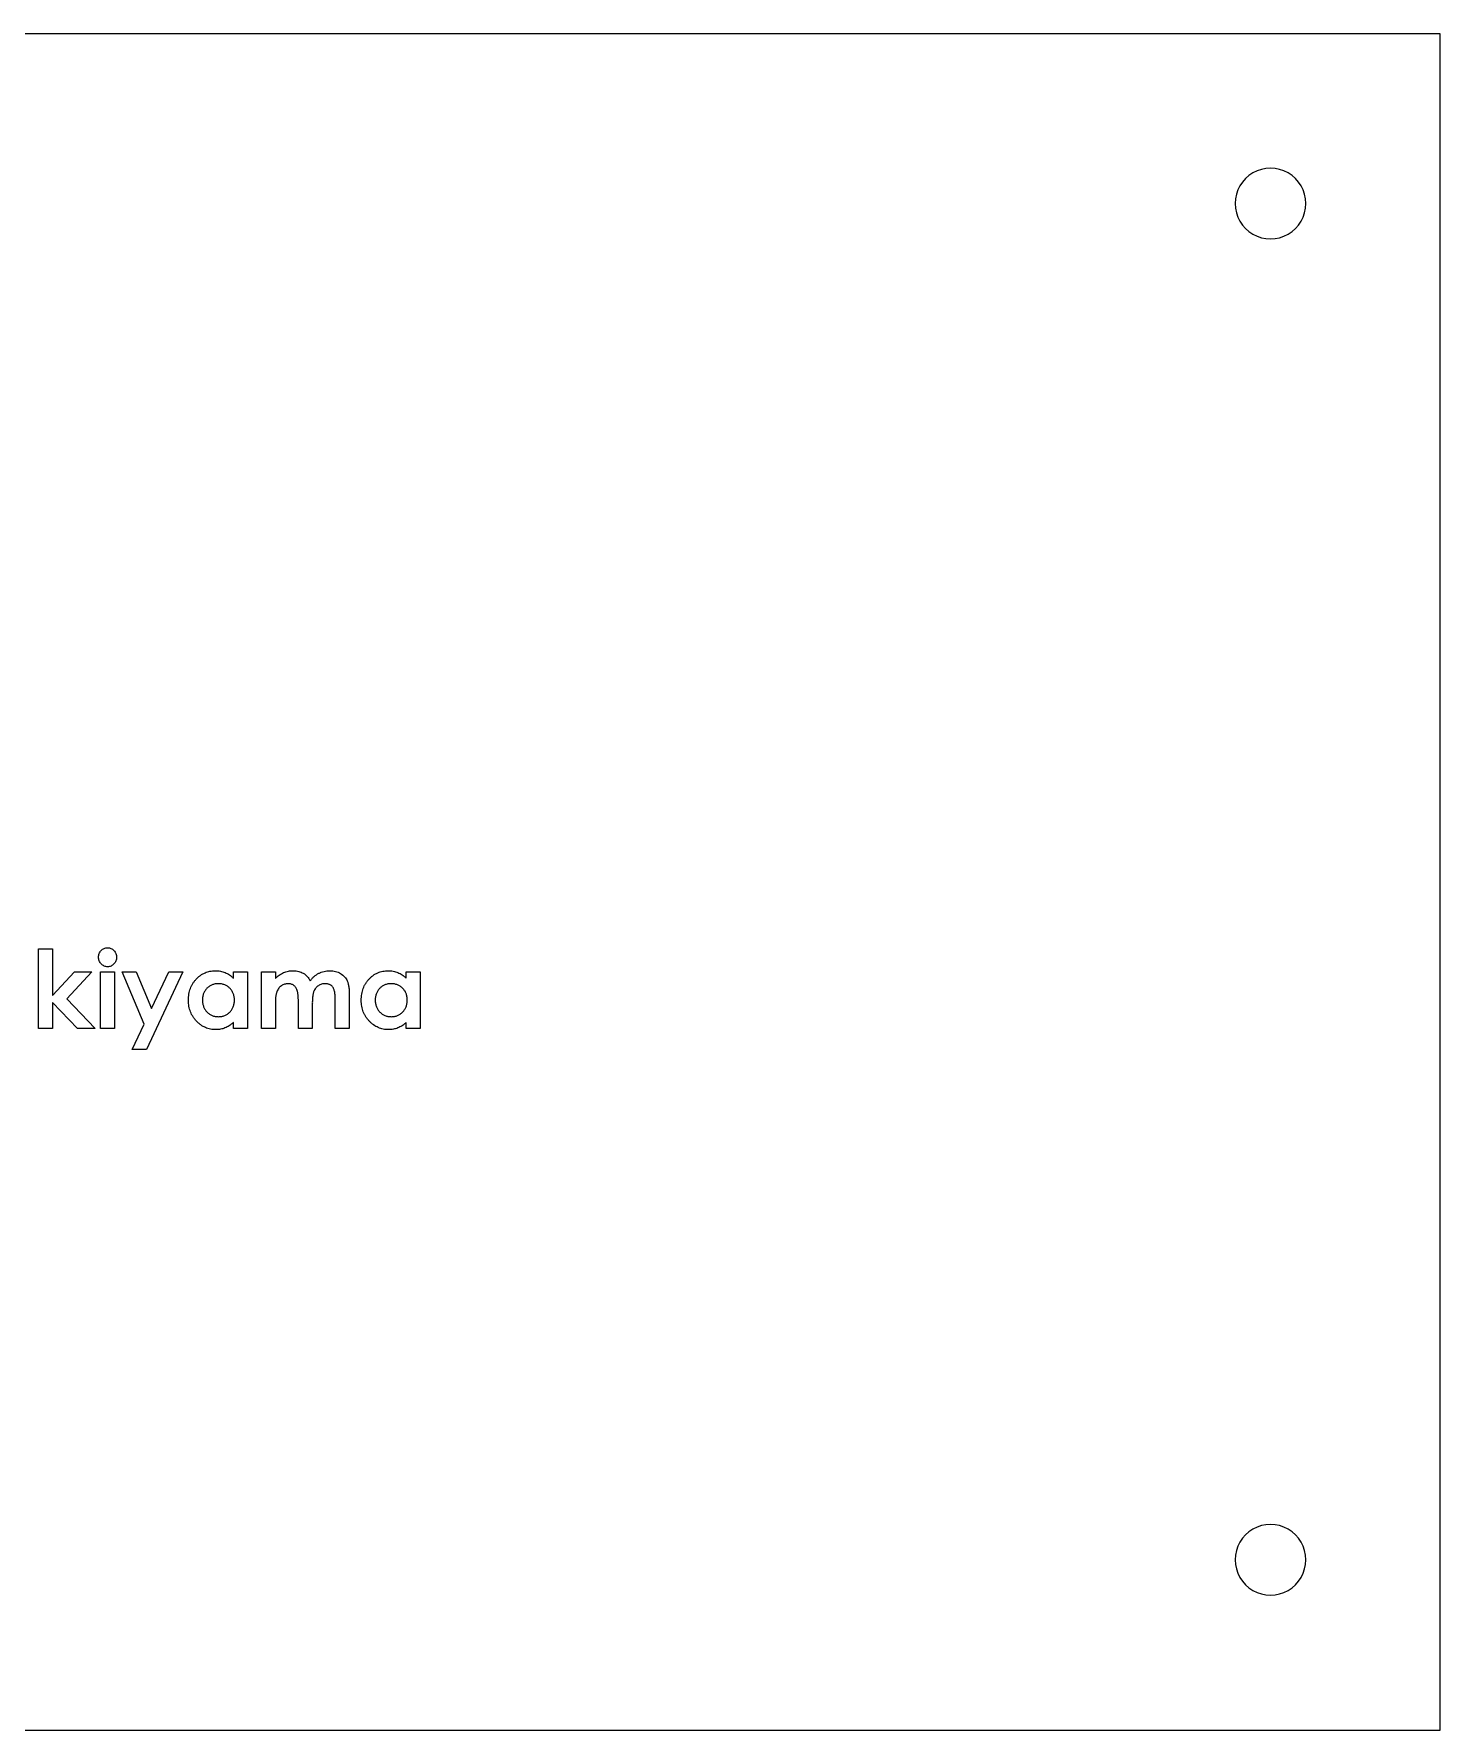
# Model space of a CAD drawing. Extents: x 27 to 155, y 115 to 287.
# Drawn here: x 91.2 to 154.4, y 114.8 to 191 of the extents above; entities that cross this region are included whole.
import ezdxf

# ---------------------------------------------------------------- set-up
doc = ezdxf.new("R2010")
doc.units = 0
doc.layers.get('0').update_dxf_attribs({"linetype": 'CONTINUOUS'})

msp = doc.modelspace()

# ---------------------------------------------------------------- linework, layer by layer
at = {"color": 5}
for points in [[(154.368858, 190.985361), (27.368859, 190.985361)], [(154.368858, 114.785361), (154.368858, 190.985361)], [(27.368859, 114.785361), (154.368858, 114.785361)]]:
    msp.add_lwpolyline(points, dxfattribs=at)
for points in [[(148.336358, 183.365361), (148.336358, 183.365361)], [(148.336358, 122.437605), (148.336358, 122.437605)]]:
    msp.add_lwpolyline(points, close=True, dxfattribs=at)
at = {"color": 1}
for points in [[(91.407988, 149.886567), (92.036192, 149.886567)], [(91.407988, 146.296824), (91.407988, 149.886567)], [(92.036192, 149.886567), (92.036192, 147.793017)], [(92.036192, 147.793017), (93.013555, 148.854517)], [(93.789698, 148.854517), (92.667201, 147.635266)], [(93.013555, 148.854517), (93.789698, 148.854517)], [(94.190038, 148.854517), (94.818245, 148.854517)], [(94.190038, 146.296824), (94.190038, 148.854517)], [(94.818245, 148.854517), (94.818245, 146.296824)], [(95.153381, 148.854517), (95.782285, 148.854517)], [(96.149674, 146.505056), (95.153381, 148.854517)], [(95.782285, 148.854517), (96.480605, 147.208984)], [(97.891961, 148.854517), (96.247831, 145.354515)], [(96.480605, 147.208984), (97.253239, 148.854517)], [(97.253239, 148.854517), (97.891961, 148.854517)], [(100.157988, 148.854517), (100.786192, 148.854517)], [(100.157988, 148.566354), (100.157988, 148.854517)], [(100.786192, 148.854517), (100.786192, 146.296824)], [(101.414399, 148.854517), (102.042603, 148.854517)], [(101.414399, 146.296824), (101.414399, 148.854517)], [(102.042603, 148.854517), (102.042603, 148.548828)], [(107.920807, 148.854517), (108.549014, 148.854517)], [(107.920807, 148.566354), (107.920807, 148.854517)], [(108.549014, 148.854517), (108.549014, 146.296824)], [(92.036192, 147.468399), (92.036192, 146.296824)], [(93.159391, 146.296824), (92.036192, 147.468399)], [(92.667201, 147.635266), (93.950254, 146.296824)], [(102.042603, 147.422826), (102.042603, 146.296824)], [(103.074653, 146.296824), (103.074653, 147.523086)], [(103.702858, 147.438952), (103.702858, 146.296824)], [(104.73491, 146.296824), (104.73491, 147.58128)], [(105.363117, 147.784604), (105.363117, 146.296824)], [(95.609111, 145.354515), (96.149674, 146.505056)], [(100.157988, 146.296824), (100.157988, 146.575869)], [(107.920807, 146.296824), (107.920807, 146.575869)], [(92.036192, 146.296824), (91.407988, 146.296824)], [(93.950254, 146.296824), (93.159391, 146.296824)], [(94.818245, 146.296824), (94.190038, 146.296824)], [(100.786192, 146.296824), (100.157988, 146.296824)], [(102.042603, 146.296824), (101.414399, 146.296824)], [(103.702858, 146.296824), (103.074653, 146.296824)], [(105.363117, 146.296824), (104.73491, 146.296824)], [(108.549014, 146.296824), (107.920807, 146.296824)], [(96.247831, 145.354515), (95.609111, 145.354515)]]:
    msp.add_lwpolyline(points, dxfattribs=at)
at = {"color": 5}
for points in [[(145.955108, 184.740177), (145.463934, 184.456597), (145.161358, 183.932521), (145.161358, 183.365361)], [(147.542608, 184.740177), (147.051434, 185.023756), (146.446283, 185.023756), (145.955108, 184.740177)], [(148.336358, 183.365361), (148.336358, 183.932521), (148.033783, 184.456597), (147.542608, 184.740177)], [(145.161358, 183.365361), (145.161358, 182.798202), (145.463934, 182.274126), (145.955108, 181.990546)], [(147.542608, 181.990546), (148.033783, 182.274126), (148.336358, 182.798202), (148.336358, 183.365361)], [(145.955108, 181.990546), (146.446283, 181.706967), (147.051434, 181.706967), (147.542608, 181.990546)], [(145.955108, 123.812421), (145.463934, 123.528841), (145.161358, 123.004764), (145.161358, 122.437605)], [(147.542608, 123.812421), (147.051434, 124.096), (146.446283, 124.096), (145.955108, 123.812421)], [(148.336358, 122.437605), (148.336358, 123.004764), (148.033783, 123.528841), (147.542608, 123.812421)], [(145.161358, 122.437605), (145.161358, 121.870446), (145.463934, 121.34637), (145.955108, 121.06279)], [(147.542608, 121.06279), (148.033783, 121.34637), (148.336358, 121.870446), (148.336358, 122.437605)], [(145.955108, 121.06279), (146.446283, 120.77921), (147.051434, 120.77921), (147.542608, 121.06279)]]:
    msp.add_open_spline(points, degree=3, dxfattribs=at)
at = {"color": 1}
for points in [[(94.100294, 149.512168), (94.101988, 149.540108), (94.103399, 149.568054), (94.107999, 149.595601)], [(94.108008, 149.425232), (94.103153, 149.453889), (94.101714, 149.483031), (94.100303, 149.512171)], [(94.107999, 149.595601), (94.11243, 149.622159), (94.119711, 149.648371), (94.12973, 149.673427)], [(94.130444, 149.345304), (94.120341, 149.371156), (94.112636, 149.397975), (94.108008, 149.425232)], [(94.12973, 149.673427), (94.139664, 149.698234), (94.15228, 149.721899), (94.16689, 149.744239)], [(94.16689, 149.744239), (94.181933, 149.767241), (94.1991, 149.788831), (94.218071, 149.808741)], [(94.218071, 149.808741), (94.237093, 149.828694), (94.25791, 149.846963), (94.280474, 149.86273)], [(94.280474, 149.86273), (94.301753, 149.877604), (94.324588, 149.890247), (94.348481, 149.900591)], [(94.348481, 149.900591), (94.372385, 149.910948), (94.397328, 149.918963), (94.422801, 149.923733)], [(94.422801, 149.923733), (94.449076, 149.928643), (94.475901, 149.930026), (94.502729, 149.931437)], [(94.50274, 149.93144), (94.529806, 149.930029), (94.55689, 149.9289), (94.583369, 149.923736)], [(94.583369, 149.923736), (94.608881, 149.918853), (94.633841, 149.910528), (94.657686, 149.899888)], [(94.657686, 149.899888), (94.681873, 149.889107), (94.704902, 149.875955), (94.726396, 149.860625)], [(94.726396, 149.860625), (94.748945, 149.844567), (94.769779, 149.826084), (94.788798, 149.805939)], [(94.788798, 149.805939), (94.808017, 149.785562), (94.825377, 149.763493), (94.840679, 149.740031)], [(94.840679, 149.740031), (94.855552, 149.717228), (94.868478, 149.693118), (94.878539, 149.667816)], [(94.878539, 149.667816), (94.888671, 149.642332), (94.895868, 149.615628), (94.90027, 149.588591)], [(94.900282, 149.418219), (94.895794, 149.391662), (94.888428, 149.36552), (94.87855, 149.340394)], [(94.90027, 149.588591), (94.90487, 149.560326), (94.906423, 149.531689), (94.907975, 149.503052)], [(94.907986, 149.503052), (94.906575, 149.47463), (94.904995, 149.446204), (94.900282, 149.418219)], [(94.167602, 149.271687), (94.15287, 149.294913), (94.14048, 149.319628), (94.130444, 149.345304)], [(94.219485, 149.205079), (94.20021, 149.22571), (94.182686, 149.247909), (94.167602, 149.271687)], [(94.281885, 149.14969), (94.25925, 149.165862), (94.238527, 149.1847), (94.219485, 149.205079)], [(94.351297, 149.110428), (94.326857, 149.12118), (94.303511, 149.134219), (94.281885, 149.14969)], [(94.426318, 149.08658), (94.400579, 149.091462), (94.375413, 149.099816), (94.351297, 149.110428)], [(94.507648, 149.078875), (94.480329, 149.080286), (94.453024, 149.081415), (94.426318, 149.08658)], [(94.586885, 149.086583), (94.560808, 149.081728), (94.534234, 149.080289), (94.50766, 149.078878)], [(94.660503, 149.109725), (94.636965, 149.09917), (94.612161, 149.091296), (94.586885, 149.086583)], [(94.72781, 149.148988), (94.706756, 149.133719), (94.684269, 149.120376), (94.660503, 149.109725)], [(94.789509, 149.202974), (94.770572, 149.18319), (94.749973, 149.16504), (94.72781, 149.148988)], [(94.841393, 149.268179), (94.826266, 149.244839), (94.808751, 149.223074), (94.789509, 149.202974)], [(94.87855, 149.340394), (94.868616, 149.315135), (94.856142, 149.290917), (94.841393, 149.268179)], [(98.490724, 148.526391), (98.519559, 148.556933), (98.549638, 148.586296), (98.581168, 148.61403)], [(98.581168, 148.61403), (98.61165, 148.640841), (98.643485, 148.666136), (98.676519, 148.689753)], [(98.676519, 148.689753), (98.708602, 148.712697), (98.741811, 148.734042), (98.776079, 148.753555)], [(98.776079, 148.753555), (98.810154, 148.772972), (98.845271, 148.790543), (98.881249, 148.806138)], [(98.881249, 148.806138), (98.91695, 148.821604), (98.953501, 148.835137), (98.990621, 148.846804)], [(98.990621, 148.846804), (99.027951, 148.858544), (99.065862, 148.868394), (99.104204, 148.876251)], [(99.104204, 148.876251), (99.143572, 148.884322), (99.183396, 148.890277), (99.223395, 148.893777)], [(99.223395, 148.893777), (99.264405, 148.897361), (99.305598, 148.898377), (99.346791, 148.899393)], [(99.346789, 148.899387), (99.384948, 148.898541), (99.423107, 148.897694), (99.461072, 148.894477)], [(99.461072, 148.894477), (99.498229, 148.891231), (99.5352, 148.885559), (99.57185, 148.878362)], [(99.57185, 148.878362), (99.607759, 148.871306), (99.643359, 148.862783), (99.678419, 148.852426)], [(99.678419, 148.852426), (99.713579, 148.84204), (99.748196, 148.829791), (99.782187, 148.815968)], [(99.782187, 148.815968), (99.816116, 148.802196), (99.849415, 148.786846), (99.881746, 148.769695)], [(99.881746, 148.769695), (99.91471, 148.752197), (99.946669, 148.732837), (99.977798, 148.712204)], [(99.977798, 148.712204), (100.009466, 148.691206), (100.040279, 148.668916), (100.069647, 148.644894)], [(100.069647, 148.644894), (100.10013, 148.619973), (100.129058, 148.593165), (100.157988, 148.566368)], [(102.042603, 148.548828), (102.070543, 148.577022), (102.098486, 148.60523), (102.128139, 148.631559)], [(102.128139, 148.631559), (102.15687, 148.657071), (102.187206, 148.680823), (102.218583, 148.703074)], [(102.218583, 148.703074), (102.249125, 148.72472), (102.280652, 148.744967), (102.313235, 148.76337)], [(102.313235, 148.76337), (102.345465, 148.781574), (102.378724, 148.797977), (102.412794, 148.812449)], [(102.412794, 148.812449), (102.446904, 148.826927), (102.481823, 148.839486), (102.517262, 148.850309)], [(102.517262, 148.850309), (102.553002, 148.861231), (102.589271, 148.870403), (102.625937, 148.877656)], [(102.625937, 148.877656), (102.66347, 148.885079), (102.70142, 148.890497), (102.739517, 148.893771)], [(102.739517, 148.893771), (102.77891, 148.897158), (102.818458, 148.898259), (102.858008, 148.899387)], [(102.858008, 148.899387), (102.89761, 148.898259), (102.937208, 148.896847), (102.976497, 148.892388)], [(102.976497, 148.892388), (103.014546, 148.888014), (103.052301, 148.880563), (103.089377, 148.870657)], [(103.089377, 148.870657), (103.125705, 148.860949), (103.161383, 148.84887), (103.195947, 148.834197)], [(103.195947, 148.834197), (103.230494, 148.819521), (103.263929, 148.802252), (103.296209, 148.783016)], [(103.296209, 148.783016), (103.328721, 148.763627), (103.360062, 148.742274), (103.389458, 148.718511)], [(103.389458, 148.718511), (103.419162, 148.694494), (103.446885, 148.668044), (103.472892, 148.639986)], [(103.472892, 148.639986), (103.499477, 148.611295), (103.524284, 148.580925), (103.546509, 148.548842)], [(103.693045, 148.548828), (103.721041, 148.581168), (103.751482, 148.61147), (103.783488, 148.639972)], [(103.783488, 148.639972), (103.815094, 148.668109), (103.848239, 148.694505), (103.883048, 148.718497)], [(103.883048, 148.718497), (103.917575, 148.742288), (103.953736, 148.763743), (103.991021, 148.783002)], [(103.991021, 148.783002), (104.028519, 148.802362), (104.067153, 148.819533), (104.106706, 148.834183)], [(104.106706, 148.834183), (104.146099, 148.848774), (104.186403, 148.860881), (104.2273, 148.870643)], [(104.2273, 148.870643), (104.268643, 148.880521), (104.310586, 148.888), (104.352798, 148.892374)], [(104.352798, 148.892374), (104.39608, 148.896862), (104.439644, 148.898132), (104.483208, 148.899373)], [(104.483208, 148.899387), (104.528202, 148.897976), (104.5732, 148.896847), (104.617822, 148.891683)], [(104.617822, 148.891683), (104.660102, 148.886857), (104.702043, 148.878588), (104.743323, 148.867835)], [(104.743323, 148.867835), (104.783447, 148.857393), (104.822941, 148.84458), (104.861112, 148.828572)], [(104.861112, 148.828572), (104.898611, 148.812852), (104.934831, 148.794068), (104.969787, 148.773183)], [(104.969787, 148.773183), (105.00373, 148.752892), (105.036482, 148.730647), (105.067241, 148.705876)], [(105.067241, 148.705876), (105.096742, 148.682113), (105.124414, 148.656047), (105.149975, 148.628051)], [(105.149975, 148.628051), (105.17481, 148.600844), (105.197664, 148.571823), (105.217984, 148.541112)], [(106.253545, 148.526391), (106.282383, 148.556933), (106.312462, 148.586296), (106.343992, 148.61403)], [(106.343992, 148.61403), (106.374472, 148.640841), (106.406309, 148.666136), (106.439343, 148.689753)], [(106.439343, 148.689753), (106.471424, 148.712697), (106.504636, 148.734042), (106.538903, 148.753555)], [(106.538903, 148.753555), (106.572976, 148.772972), (106.608095, 148.790543), (106.64407, 148.806138)], [(106.64407, 148.806138), (106.679774, 148.821604), (106.716322, 148.835137), (106.753446, 148.846804)], [(106.753446, 148.846804), (106.790775, 148.858544), (106.828683, 148.868394), (106.867029, 148.876251)], [(106.867029, 148.876251), (106.906396, 148.884322), (106.94622, 148.890277), (106.98622, 148.893777)], [(106.98622, 148.893777), (107.027229, 148.897361), (107.068422, 148.898377), (107.109616, 148.899393)], [(107.10961, 148.899387), (107.147769, 148.898541), (107.185926, 148.897694), (107.223893, 148.894477)], [(107.223893, 148.894477), (107.261048, 148.891231), (107.298022, 148.885559), (107.334671, 148.878362)], [(107.334671, 148.878362), (107.370578, 148.871306), (107.406178, 148.862783), (107.441241, 148.852426)], [(107.441241, 148.852426), (107.4764, 148.84204), (107.511017, 148.829791), (107.545005, 148.815968)], [(107.545005, 148.815968), (107.578934, 148.802196), (107.612236, 148.786846), (107.644565, 148.769695)], [(107.644565, 148.769695), (107.677531, 148.752197), (107.709487, 148.732837), (107.740619, 148.712204)], [(107.740619, 148.712204), (107.772287, 148.691206), (107.803098, 148.668916), (107.832466, 148.644894)], [(107.832466, 148.644894), (107.862951, 148.619973), (107.891879, 148.593165), (107.920807, 148.566368)], [(98.144372, 147.713089), (98.147618, 147.758631), (98.152952, 147.80406), (98.160487, 147.849106)], [(98.160487, 147.849106), (98.167797, 147.892752), (98.177195, 147.936036), (98.18854, 147.978815)], [(98.18854, 147.978815), (98.199519, 148.020274), (98.212303, 148.061258), (98.2271, 148.101511)], [(98.2271, 148.101511), (98.24155, 148.140839), (98.257933, 148.17947), (98.276179, 148.217197)], [(98.276179, 148.217197), (98.29441, 148.254877), (98.31449, 148.291656), (98.336475, 148.327272)], [(98.336475, 148.327272), (98.35846, 148.362872), (98.382325, 148.397311), (98.40799, 148.430337)], [(98.40799, 148.430337), (98.433927, 148.463713), (98.461695, 148.495649), (98.490724, 148.526391)], [(98.817441, 147.874359), (98.808946, 147.85212), (98.801919, 147.829345), (98.79571, 147.806349)], [(98.846188, 147.938161), (98.83552, 147.91739), (98.825784, 147.896147), (98.817441, 147.874359)], [(98.881246, 147.999158), (98.868603, 147.979402), (98.856919, 147.959031), (98.846188, 147.938161)], [(98.921909, 148.055949), (98.907346, 148.037774), (98.893799, 148.018772), (98.881246, 147.999158)], [(98.969587, 148.109236), (98.952795, 148.092274), (98.936818, 148.074553), (98.921909, 148.055949)], [(99.022171, 148.157611), (99.003911, 148.142315), (98.986351, 148.126169), (98.969587, 148.109236)], [(99.07756, 148.19968), (99.058397, 148.186584), (99.039951, 148.172502), (99.022171, 148.157611)], [(99.136454, 148.235437), (99.116162, 148.224656), (99.096528, 148.212662), (99.07756, 148.19968)], [(99.198151, 148.264181), (99.177125, 148.255574), (99.156489, 148.246091), (99.136454, 148.235437)], [(99.263355, 148.287324), (99.241229, 148.280776), (99.219509, 148.27293), (99.198151, 148.264181)], [(99.332065, 148.303439), (99.308895, 148.29929), (99.285919, 148.293984), (99.263355, 148.287324)], [(99.40358, 148.312554), (99.379619, 148.310579), (99.355738, 148.307672), (99.332065, 148.303439)], [(99.4786, 148.316054), (99.453567, 148.315207), (99.428537, 148.314643), (99.40358, 148.312554)], [(99.555737, 148.312535), (99.530083, 148.31451), (99.504345, 148.315357), (99.478615, 148.316034)], [(99.628655, 148.303419), (99.604525, 148.307737), (99.580167, 148.310672), (99.555737, 148.312535)], [(99.698768, 148.287304), (99.675625, 148.29371), (99.652266, 148.299214), (99.628655, 148.303419)], [(99.765372, 148.265573), (99.743585, 148.274011), (99.721292, 148.281067), (99.698768, 148.287304)], [(99.828474, 148.236828), (99.807985, 148.247553), (99.786931, 148.257233), (99.765372, 148.265573)], [(99.888071, 148.201771), (99.868767, 148.214386), (99.848904, 148.226127), (99.828474, 148.236828)], [(99.94486, 148.160405), (99.926713, 148.175222), (99.907683, 148.188947), (99.888071, 148.201771)], [(99.997443, 148.11273), (99.980623, 148.129381), (99.96319, 148.145448), (99.94486, 148.160405)], [(100.045822, 148.060146), (100.030723, 148.078547), (100.014385, 148.095954), (99.997443, 148.11273)], [(100.087187, 148.003354), (100.074318, 148.022941), (100.060658, 148.042039), (100.045822, 148.060146)], [(100.122945, 147.943058), (100.112108, 147.963773), (100.100028, 147.983808), (100.087187, 148.003354)], [(100.151692, 147.879256), (100.14331, 147.901043), (100.133743, 147.922382), (100.122945, 147.943058)], [(100.174129, 147.810546), (100.16775, 147.833801), (100.160356, 147.856757), (100.151692, 147.879256)], [(102.079747, 147.861016), (102.075231, 147.841796), (102.071675, 147.822329), (102.068514, 147.802821)], [(102.093773, 147.912197), (102.08858, 147.895263), (102.083783, 147.878234), (102.079747, 147.861016)], [(102.109211, 147.95777), (102.10351, 147.942784), (102.098486, 147.927541), (102.093773, 147.912197)], [(102.147071, 148.037698), (102.132593, 148.011959), (102.119724, 147.985312), (102.109211, 147.95777)], [(102.193344, 148.10851), (102.176213, 148.086102), (102.160911, 148.062316), (102.147071, 148.037698)], [(102.24803, 148.16951), (102.228275, 148.150601), (102.209944, 148.130211), (102.193344, 148.10851)], [(102.311132, 148.221391), (102.288837, 148.205671), (102.267732, 148.188348), (102.24803, 148.16951)], [(102.380545, 148.262759), (102.356358, 148.250877), (102.333177, 148.236936), (102.311132, 148.221391)], [(102.454162, 148.292206), (102.428932, 148.284135), (102.404266, 148.274426), (102.380545, 148.262759)], [(102.531285, 148.310438), (102.505152, 148.306741), (102.479379, 148.300278), (102.454162, 148.292206)], [(102.611913, 148.316054), (102.584933, 148.315207), (102.557927, 148.314361), (102.531285, 148.310438)], [(102.683547, 148.311154), (102.659812, 148.314033), (102.635922, 148.315049), (102.612032, 148.316065)], [(102.749452, 148.297834), (102.727946, 148.304155), (102.705809, 148.308473), (102.683547, 148.311154)], [(102.810451, 148.273986), (102.79078, 148.283581), (102.770409, 148.291653), (102.749452, 148.297834)], [(102.865137, 148.241736), (102.847894, 148.254013), (102.829507, 148.264709), (102.810451, 148.273986)], [(102.914216, 148.199668), (102.899117, 148.215078), (102.882706, 148.229234), (102.865137, 148.241736)], [(102.956984, 148.147785), (102.944227, 148.166242), (102.929919, 148.183635), (102.914216, 148.199668)], [(102.992741, 148.086085), (102.982327, 148.107478), (102.97053, 148.128218), (102.956984, 148.147785)], [(103.022188, 148.014573), (103.013722, 148.038929), (103.004041, 148.062889), (102.992741, 148.086085)], [(103.034804, 147.973907), (103.031163, 147.987623), (103.026845, 148.00117), (103.022188, 148.014573)], [(103.045331, 147.926932), (103.042254, 147.94268), (103.038952, 147.958408), (103.034804, 147.973907)], [(103.054446, 147.874348), (103.051906, 147.891959), (103.048745, 147.909462), (103.045331, 147.926932)], [(103.061445, 147.815454), (103.05947, 147.835125), (103.057297, 147.85479), (103.054446, 147.874348)], [(103.546509, 148.548842), (103.569905, 148.515054), (103.590463, 148.479365), (103.611011, 148.443672)], [(103.611011, 148.443658), (103.637484, 148.479446), (103.663953, 148.515235), (103.693045, 148.548828)], [(103.740029, 147.871537), (103.735598, 147.852995), (103.731957, 147.834258), (103.728825, 147.815448)], [(103.754055, 147.922018), (103.748834, 147.905339), (103.744093, 147.888521), (103.740029, 147.871537)], [(103.769465, 147.966189), (103.763764, 147.951682), (103.758712, 147.936908), (103.754055, 147.922018)], [(103.807328, 148.044014), (103.792878, 148.018981), (103.780037, 147.993034), (103.769465, 147.966189)], [(103.853601, 148.112724), (103.83647, 148.091049), (103.821159, 148.067964), (103.807328, 148.044014)], [(103.90899, 148.172318), (103.889008, 148.153917), (103.87043, 148.134006), (103.853601, 148.112724)], [(103.972792, 148.222799), (103.950299, 148.207587), (103.92896, 148.190713), (103.90899, 148.172318)], [(104.043604, 148.263465), (104.019051, 148.251668), (103.995353, 148.238065), (103.972792, 148.222799)], [(104.118624, 148.292912), (104.092914, 148.284981), (104.067839, 148.275103), (104.043604, 148.263465)], [(104.19785, 148.310438), (104.171039, 148.30691), (104.144513, 148.300899), (104.118624, 148.292912)], [(104.281986, 148.316054), (104.253848, 148.315207), (104.225705, 148.314078), (104.19785, 148.310438)], [(104.336799, 148.313917), (104.318624, 148.315611), (104.300376, 148.315893), (104.282113, 148.315893)], [(104.387983, 148.306213), (104.371078, 148.309684), (104.353981, 148.312422), (104.336799, 148.313917)], [(104.435659, 148.294303), (104.419939, 148.298931), (104.404039, 148.302911), (104.387983, 148.306213)], [(104.480529, 148.278188), (104.466023, 148.284679), (104.450919, 148.289816), (104.435659, 148.294303)], [(104.520495, 148.256457), (104.507654, 148.264585), (104.494361, 148.272007), (104.480529, 148.278188)], [(104.557655, 148.229815), (104.545802, 148.239411), (104.533384, 148.248301), (104.520495, 148.256457)], [(104.591307, 148.198968), (104.580752, 148.209947), (104.569491, 148.22022), (104.557655, 148.229815)], [(104.621457, 148.163211), (104.6122, 148.17577), (104.602125, 148.187736), (104.591307, 148.198968)], [(104.648099, 148.121143), (104.640225, 148.135762), (104.631307, 148.149833), (104.621457, 148.163211)], [(104.671241, 148.069962), (104.664524, 148.08746), (104.656989, 148.10465), (104.648099, 148.121143)], [(104.690884, 148.010365), (104.685211, 148.030516), (104.678748, 148.050418), (104.671241, 148.069962)], [(104.706999, 147.941655), (104.702596, 147.964769), (104.697234, 147.987711), (104.690884, 148.010365)], [(104.718908, 147.864532), (104.715578, 147.890356), (104.711853, 147.9161), (104.706999, 147.941655)], [(104.728024, 147.778996), (104.725766, 147.807577), (104.722577, 147.836084), (104.718908, 147.864532)], [(105.217984, 148.541112), (105.238304, 148.510378), (105.256118, 148.477953), (105.271268, 148.444358)], [(105.271268, 148.444358), (105.27934, 148.426465), (105.286649, 148.408228), (105.292999, 148.389669)], [(105.292999, 148.389669), (105.299998, 148.369179), (105.30584, 148.34827), (105.311231, 148.327269)], [(105.311231, 148.327269), (105.31727, 148.303817), (105.322774, 148.28022), (105.327346, 148.256457)], [(105.327346, 148.256457), (105.332369, 148.230436), (105.336292, 148.204198), (105.339961, 148.177931)], [(105.339961, 148.177931), (105.343968, 148.149238), (105.347637, 148.120508), (105.350488, 148.091693)], [(105.350488, 148.091693), (105.353592, 148.060214), (105.355737, 148.028636), (105.357487, 147.997041)], [(105.357487, 147.997041), (105.359462, 147.962937), (105.360845, 147.928814), (105.361692, 147.894676)], [(105.361692, 147.894676), (105.362539, 147.857996), (105.362821, 147.821299), (105.363103, 147.784601)], [(105.907194, 147.713089), (105.910439, 147.758631), (105.915773, 147.80406), (105.923309, 147.849106)], [(105.923309, 147.849106), (105.930618, 147.892752), (105.940016, 147.936036), (105.951361, 147.978815)], [(105.951361, 147.978815), (105.96234, 148.020274), (105.975125, 148.061258), (105.989924, 148.101511)], [(105.989924, 148.101511), (106.004374, 148.140839), (106.020757, 148.17947), (106.039003, 148.217197)], [(106.039003, 148.217197), (106.057234, 148.254877), (106.077312, 148.291656), (106.0993, 148.327272)], [(106.0993, 148.327272), (106.121285, 148.362872), (106.145147, 148.397311), (106.170815, 148.430337)], [(106.170815, 148.430337), (106.196751, 148.463713), (106.224519, 148.495649), (106.253545, 148.526391)], [(106.580263, 147.874359), (106.571768, 147.85212), (106.56474, 147.829345), (106.558532, 147.806349)], [(106.60901, 147.938161), (106.598342, 147.91739), (106.588577, 147.896147), (106.580263, 147.874359)], [(106.644065, 147.999158), (106.631421, 147.979402), (106.619737, 147.959031), (106.60901, 147.938161)], [(106.68473, 148.055949), (106.670167, 148.037774), (106.656621, 148.018772), (106.644065, 147.999158)], [(106.732406, 148.109236), (106.715642, 148.092274), (106.69964, 148.074553), (106.68473, 148.055949)], [(106.784989, 148.157611), (106.76673, 148.142315), (106.749173, 148.126169), (106.732406, 148.109236)], [(106.840378, 148.19968), (106.821244, 148.186584), (106.802772, 148.172502), (106.784989, 148.157611)], [(106.899273, 148.235437), (106.879009, 148.224656), (106.859349, 148.212662), (106.840378, 148.19968)], [(106.960972, 148.264181), (106.939946, 148.255574), (106.919308, 148.246091), (106.899273, 148.235437)], [(107.026177, 148.287324), (107.00405, 148.280776), (106.982331, 148.27293), (106.960972, 148.264181)], [(107.094886, 148.303439), (107.071716, 148.29929), (107.04874, 148.293984), (107.026177, 148.287324)], [(107.166402, 148.312554), (107.142441, 148.310579), (107.118559, 148.307672), (107.094886, 148.303439)], [(107.241422, 148.316054), (107.216389, 148.315207), (107.191356, 148.314643), (107.166402, 148.312554)], [(107.318559, 148.312535), (107.292905, 148.31451), (107.267163, 148.315357), (107.241436, 148.316034)], [(107.391477, 148.303419), (107.367347, 148.307737), (107.342988, 148.310672), (107.318559, 148.312535)], [(107.461586, 148.287304), (107.438472, 148.29371), (107.415087, 148.299214), (107.391477, 148.303419)], [(107.528193, 148.265573), (107.506406, 148.274011), (107.484113, 148.281067), (107.461586, 148.287304)], [(107.591296, 148.236828), (107.570806, 148.247553), (107.549752, 148.257233), (107.528193, 148.265573)], [(107.65089, 148.201771), (107.631586, 148.214386), (107.611723, 148.226127), (107.591296, 148.236828)], [(107.707681, 148.160405), (107.689534, 148.175222), (107.670504, 148.188947), (107.65089, 148.201771)], [(107.760265, 148.11273), (107.743444, 148.129381), (107.726012, 148.145448), (107.707681, 148.160405)], [(107.808643, 148.060146), (107.793544, 148.078547), (107.777207, 148.095954), (107.760265, 148.11273)], [(107.850009, 148.003354), (107.837139, 148.022941), (107.82348, 148.042039), (107.808643, 148.060146)], [(107.885766, 147.943058), (107.874929, 147.963773), (107.86285, 147.983808), (107.850009, 148.003354)], [(107.914513, 147.879256), (107.906131, 147.901043), (107.896564, 147.922382), (107.885766, 147.943058)], [(107.93695, 147.810546), (107.930572, 147.833801), (107.923178, 147.856757), (107.914513, 147.879256)], [(98.138756, 147.570761), (98.139885, 147.618245), (98.141014, 147.665729), (98.144372, 147.713089)], [(98.144372, 147.43335), (98.140901, 147.479059), (98.139829, 147.524914), (98.138756, 147.57077)], [(98.161193, 147.300838), (98.153403, 147.344704), (98.147759, 147.388957), (98.144372, 147.43335)], [(98.18994, 147.174637), (98.178312, 147.216194), (98.168745, 147.258333), (98.161193, 147.300838)], [(98.229903, 147.054743), (98.214663, 147.094034), (98.201305, 147.134059), (98.18994, 147.174637)], [(98.766963, 147.580577), (98.76781, 147.554133), (98.768656, 147.527717), (98.770463, 147.501352)], [(98.77048, 147.659114), (98.768504, 147.63298), (98.767657, 147.606781), (98.76698, 147.580588)], [(98.770463, 147.501352), (98.772438, 147.475754), (98.775289, 147.450238), (98.779578, 147.424929)], [(98.779595, 147.734837), (98.775249, 147.709776), (98.772342, 147.684477), (98.77048, 147.659114)], [(98.779578, 147.424929), (98.783699, 147.400601), (98.789033, 147.376463), (98.795693, 147.352714)], [(98.79571, 147.806349), (98.789332, 147.782727), (98.783772, 147.758911), (98.779595, 147.734837)], [(98.795693, 147.352714), (98.802241, 147.32943), (98.810058, 147.306537), (98.818835, 147.284004)], [(98.818835, 147.284004), (98.827443, 147.261849), (98.836982, 147.24007), (98.847583, 147.218799)], [(98.847583, 147.218799), (98.858138, 147.197604), (98.869765, 147.17694), (98.882637, 147.1571)], [(98.882637, 147.1571), (98.895563, 147.137175), (98.909787, 147.118102), (98.924705, 147.099608)], [(98.924705, 147.099608), (98.940002, 147.080643), (98.956052, 147.062307), (98.973084, 147.044919)], [(99.997429, 147.041403), (100.014447, 147.05859), (100.030678, 147.076545), (100.045808, 147.095389)], [(100.045808, 147.095389), (100.060596, 147.113818), (100.074315, 147.13306), (100.087173, 147.152881)], [(100.087173, 147.152881), (100.100127, 147.172834), (100.112206, 147.193371), (100.122931, 147.21458)], [(100.122931, 147.21458), (100.133768, 147.235972), (100.143223, 147.258037), (100.151678, 147.280487)], [(100.151678, 147.280487), (100.160229, 147.303263), (100.167736, 147.326425), (100.174115, 147.349897)], [(100.174115, 147.349897), (100.18069, 147.37414), (100.186109, 147.398727), (100.190229, 147.423515)], [(100.190244, 147.738331), (100.186067, 147.762658), (100.180648, 147.786746), (100.174129, 147.810546)], [(100.190229, 147.423515), (100.194547, 147.449282), (100.197483, 147.475286), (100.199345, 147.50134)], [(100.199359, 147.662608), (100.197384, 147.687951), (100.194533, 147.713264), (100.190244, 147.738331)], [(100.199345, 147.50134), (100.201321, 147.528406), (100.202167, 147.555538), (100.202845, 147.582668)], [(100.202859, 147.58268), (100.202012, 147.60935), (100.201448, 147.636008), (100.199359, 147.662608)], [(102.043284, 147.511156), (102.042437, 147.48172), (102.042437, 147.452268), (102.042719, 147.422815)], [(102.046783, 147.593187), (102.045372, 147.565839), (102.043961, 147.538512), (102.043284, 147.511156)], [(102.051694, 147.66961), (102.049436, 147.644182), (102.04811, 147.618686), (102.046783, 147.593187)], [(102.059399, 147.739019), (102.056435, 147.715934), (102.053698, 147.692797), (102.051694, 147.66961)], [(102.068514, 147.802821), (102.065099, 147.781598), (102.062136, 147.76033), (102.059399, 147.739019)], [(103.067062, 147.750949), (103.065368, 147.772483), (103.06359, 147.793974), (103.061445, 147.815454)], [(103.071267, 147.680839), (103.070138, 147.704236), (103.068727, 147.727601), (103.067062, 147.750949)], [(103.074089, 147.605116), (103.073525, 147.630375), (103.072396, 147.655609), (103.071267, 147.680839)], [(103.074653, 147.523086), (103.074603, 147.550433), (103.074549, 147.57778), (103.074089, 147.605116)], [(103.703594, 147.526585), (103.702747, 147.497386), (103.702747, 147.468165), (103.70303, 147.438947)], [(103.707094, 147.607916), (103.705683, 147.580823), (103.704271, 147.553707), (103.703594, 147.526585)], [(103.712004, 147.683636), (103.709747, 147.658434), (103.70842, 147.633181), (103.707094, 147.607916)], [(103.719709, 147.752346), (103.716774, 147.729486), (103.714008, 147.706592), (103.712004, 147.683636)], [(103.728825, 147.815448), (103.725325, 147.794479), (103.722418, 147.773428), (103.719709, 147.752346)], [(104.732935, 147.684345), (104.732088, 147.715925), (104.730677, 147.747506), (104.728024, 147.778996)], [(104.73491, 147.58128), (104.734346, 147.615635), (104.733781, 147.649992), (104.732935, 147.684345)], [(105.901577, 147.570761), (105.902706, 147.618245), (105.903835, 147.665729), (105.907194, 147.713089)], [(105.907194, 147.43335), (105.903722, 147.479059), (105.90265, 147.524914), (105.901577, 147.57077)], [(105.924014, 147.300838), (105.916225, 147.344704), (105.91058, 147.388957), (105.907194, 147.43335)], [(105.952758, 147.174637), (105.941131, 147.216194), (105.931564, 147.258333), (105.924014, 147.300838)], [(105.992724, 147.054743), (105.977484, 147.094034), (105.964124, 147.134059), (105.952758, 147.174637)], [(106.529782, 147.580577), (106.530628, 147.554133), (106.531475, 147.527717), (106.533281, 147.501352)], [(106.533301, 147.659114), (106.531325, 147.63298), (106.530479, 147.606781), (106.529801, 147.580588)], [(106.533281, 147.501352), (106.535257, 147.475754), (106.538107, 147.450238), (106.542397, 147.424929)], [(106.542417, 147.734837), (106.538042, 147.709776), (106.535164, 147.684477), (106.533301, 147.659114)], [(106.542397, 147.424929), (106.546517, 147.400601), (106.551851, 147.376463), (106.558512, 147.352714)], [(106.558532, 147.806349), (106.552153, 147.782727), (106.546594, 147.758911), (106.542417, 147.734837)], [(106.558512, 147.352714), (106.565059, 147.32943), (106.572877, 147.306537), (106.581654, 147.284004)], [(106.581654, 147.284004), (106.590262, 147.261849), (106.599801, 147.24007), (106.610401, 147.218799)], [(106.610401, 147.218799), (106.620956, 147.197604), (106.632584, 147.17694), (106.645456, 147.1571)], [(106.645456, 147.1571), (106.658382, 147.137175), (106.672606, 147.118102), (106.687524, 147.099608)], [(106.687524, 147.099608), (106.70282, 147.080643), (106.718868, 147.062307), (106.7359, 147.044919)], [(107.760251, 147.041403), (107.777269, 147.05859), (107.793499, 147.076545), (107.808629, 147.095389)], [(107.808629, 147.095389), (107.823418, 147.113818), (107.837137, 147.13306), (107.849995, 147.152881)], [(107.849995, 147.152881), (107.862949, 147.172834), (107.874999, 147.193371), (107.885752, 147.21458)], [(107.885752, 147.21458), (107.896589, 147.235972), (107.906044, 147.258037), (107.914499, 147.280487)], [(107.914499, 147.280487), (107.923051, 147.303263), (107.930558, 147.326425), (107.936936, 147.349897)], [(107.936936, 147.349897), (107.943512, 147.37414), (107.94893, 147.398727), (107.953051, 147.423515)], [(107.953065, 147.738331), (107.948888, 147.762658), (107.943469, 147.786746), (107.93695, 147.810546)], [(107.953051, 147.423515), (107.957369, 147.449282), (107.960304, 147.475286), (107.962167, 147.50134)], [(107.962181, 147.662608), (107.960205, 147.687951), (107.957355, 147.713264), (107.953065, 147.738331)], [(107.962167, 147.50134), (107.964142, 147.528406), (107.964989, 147.555538), (107.965666, 147.582668)], [(107.96568, 147.58268), (107.964834, 147.60935), (107.964269, 147.636008), (107.962181, 147.662608)], [(98.281084, 146.939761), (98.262146, 146.977217), (98.245086, 147.015616), (98.229903, 147.054743)], [(98.343483, 146.830385), (98.320849, 146.865756), (98.300029, 146.902287), (98.281084, 146.939761)], [(98.417103, 146.727321), (98.390857, 146.760405), (98.36625, 146.794808), (98.343483, 146.830385)], [(98.502639, 146.629864), (98.4726, 146.660962), (98.443982, 146.693448), (98.417103, 146.727321)], [(98.595888, 146.541522), (98.563551, 146.569632), (98.532397, 146.599062), (98.502639, 146.629864)], [(98.693345, 146.4644), (98.659572, 146.488417), (98.627176, 146.514339), (98.595888, 146.541522)], [(98.795007, 146.399898), (98.760068, 146.41971), (98.726061, 146.441144), (98.693345, 146.4644)], [(98.900877, 146.346611), (98.864691, 146.3625), (98.829399, 146.380407), (98.795007, 146.399898)], [(99.010953, 146.305246), (98.973553, 146.317015), (98.936776, 146.330843), (98.900877, 146.346611)], [(98.973084, 147.044919), (98.989989, 147.027676), (99.007848, 147.011363), (99.026368, 146.995841)], [(99.124533, 146.275799), (99.08621, 146.283786), (99.048271, 146.293494), (99.010953, 146.305246)], [(99.026368, 146.995841), (99.044402, 146.980742), (99.063051, 146.966357), (99.082459, 146.953073)], [(99.082459, 146.953073), (99.101425, 146.940091), (99.121098, 146.928153), (99.141353, 146.917315)], [(99.141353, 146.917315), (99.161645, 146.90645), (99.182499, 146.896713), (99.203753, 146.887868)], [(99.203753, 146.887868), (99.224863, 146.879091), (99.24636, 146.871245), (99.268255, 146.864726)], [(99.268255, 146.864726), (99.290578, 146.858094), (99.313337, 146.852873), (99.336265, 146.848611)], [(99.336265, 146.848611), (99.359943, 146.844209), (99.38381, 146.84085), (99.40778, 146.83879)], [(99.40778, 146.83879), (99.432248, 146.836814), (99.456824, 146.835968), (99.481397, 146.83529)], [(99.481406, 146.835285), (99.506919, 146.836131), (99.5324, 146.836696), (99.557826, 146.838784)], [(99.557826, 146.838784), (99.582238, 146.84076), (99.606605, 146.843638), (99.630744, 146.8479)], [(99.630744, 146.8479), (99.65414, 146.85202), (99.677358, 146.857354), (99.700156, 146.864015)], [(99.777979, 146.327674), (99.746333, 146.315031), (99.713991, 146.304109), (99.681225, 146.294719)], [(99.700156, 146.864015), (99.722508, 146.870562), (99.744454, 146.878436), (99.766061, 146.887157)], [(99.766061, 146.887157), (99.78751, 146.895821), (99.808617, 146.905304), (99.829163, 146.915904)], [(99.873333, 146.371845), (99.842314, 146.355532), (99.810516, 146.340679), (99.777979, 146.327674)], [(99.829163, 146.915904), (99.849652, 146.926488), (99.869574, 146.938172), (99.888757, 146.950959)], [(99.968685, 146.427934), (99.93777, 146.407811), (99.905984, 146.389015), (99.873333, 146.371845)], [(99.888757, 146.950959), (99.908202, 146.963941), (99.926899, 146.978052), (99.944846, 146.993027)], [(99.944846, 146.993027), (99.963134, 147.008295), (99.980663, 147.02447), (99.997429, 147.041403)], [(100.063337, 146.495943), (100.032857, 146.471842), (100.001253, 146.449145), (99.968685, 146.427934)], [(100.157988, 146.575869), (100.126859, 146.548719), (100.095733, 146.521547), (100.063337, 146.495943)], [(106.043905, 146.939761), (106.024968, 146.977217), (106.007908, 147.015616), (105.992724, 147.054743)], [(106.106304, 146.830385), (106.08367, 146.865756), (106.062851, 146.902287), (106.043905, 146.939761)], [(106.179922, 146.727321), (106.153675, 146.760405), (106.129068, 146.794808), (106.106304, 146.830385)], [(106.265461, 146.629864), (106.235418, 146.660962), (106.206804, 146.693448), (106.179922, 146.727321)], [(106.35871, 146.541522), (106.32637, 146.569632), (106.295218, 146.599062), (106.265461, 146.629864)], [(106.456164, 146.4644), (106.422393, 146.488417), (106.389997, 146.514339), (106.35871, 146.541522)], [(106.557826, 146.399898), (106.52289, 146.41971), (106.488882, 146.441144), (106.456164, 146.4644)], [(106.663696, 146.346611), (106.627512, 146.3625), (106.59222, 146.380407), (106.557826, 146.399898)], [(106.773774, 146.305246), (106.736374, 146.317015), (106.699598, 146.330843), (106.663696, 146.346611)], [(106.7359, 147.044919), (106.752805, 147.027676), (106.770667, 147.011363), (106.789186, 146.995841)], [(106.887354, 146.275799), (106.849029, 146.283786), (106.811092, 146.293494), (106.773774, 146.305246)], [(106.789186, 146.995841), (106.80722, 146.980742), (106.825867, 146.966357), (106.845275, 146.953073)], [(106.845275, 146.953073), (106.86424, 146.940091), (106.883914, 146.928153), (106.904169, 146.917315)], [(106.904169, 146.917315), (106.924461, 146.90645), (106.945314, 146.896713), (106.966571, 146.887868)], [(106.966571, 146.887868), (106.987681, 146.879091), (107.009176, 146.871245), (107.031073, 146.864726)], [(107.031073, 146.864726), (107.053397, 146.858094), (107.076155, 146.852873), (107.099083, 146.848611)], [(107.099083, 146.848611), (107.122762, 146.844209), (107.146629, 146.84085), (107.170595, 146.83879)], [(107.170595, 146.83879), (107.195064, 146.836814), (107.21964, 146.835968), (107.244213, 146.83529)], [(107.244224, 146.835285), (107.269737, 146.836131), (107.295222, 146.836696), (107.320647, 146.838784)], [(107.320647, 146.838784), (107.345059, 146.84076), (107.369427, 146.843638), (107.393565, 146.8479)], [(107.393565, 146.8479), (107.416961, 146.85202), (107.44018, 146.857354), (107.462975, 146.864015)], [(107.5408, 146.327674), (107.509155, 146.315031), (107.476812, 146.304109), (107.444046, 146.294719)], [(107.462975, 146.864015), (107.485327, 146.870562), (107.507275, 146.878436), (107.528882, 146.887157)], [(107.528882, 146.887157), (107.550331, 146.895821), (107.571438, 146.905304), (107.591981, 146.915904)], [(107.636152, 146.371845), (107.605136, 146.355532), (107.573335, 146.340679), (107.5408, 146.327674)], [(107.591981, 146.915904), (107.612471, 146.926488), (107.632393, 146.938172), (107.651578, 146.950959)], [(107.731506, 146.427934), (107.700592, 146.407811), (107.668805, 146.389015), (107.636152, 146.371845)], [(107.651578, 146.950959), (107.671023, 146.963941), (107.689718, 146.978052), (107.707667, 146.993027)], [(107.707667, 146.993027), (107.725955, 147.008295), (107.743481, 147.02447), (107.760251, 147.041403)], [(107.826155, 146.495943), (107.795678, 146.471842), (107.764075, 146.449145), (107.731506, 146.427934)], [(107.920807, 146.575869), (107.889681, 146.548719), (107.858554, 146.521547), (107.826155, 146.495943)], [(99.243024, 146.257567), (99.20325, 146.261236), (99.163691, 146.267614), (99.124533, 146.275799)], [(99.36572, 146.251951), (99.324747, 146.252798), (99.283774, 146.253927), (99.243024, 146.257567)], [(99.475095, 146.256845), (99.438722, 146.25391), (99.40222, 146.252922), (99.36572, 146.251934)], [(99.580263, 146.270871), (99.545473, 146.264408), (99.510345, 146.259695), (99.475095, 146.256845)], [(99.681225, 146.294719), (99.64797, 146.28518), (99.614279, 146.277193), (99.580263, 146.270871)], [(107.005845, 146.257567), (106.966072, 146.261236), (106.92651, 146.267614), (106.887354, 146.275799)], [(107.128541, 146.251951), (107.087566, 146.252798), (107.046593, 146.253927), (107.005845, 146.257567)], [(107.237917, 146.256845), (107.201541, 146.25391), (107.165041, 146.252922), (107.128541, 146.251934)], [(107.343084, 146.270871), (107.308294, 146.264408), (107.273163, 146.259695), (107.237917, 146.256845)], [(107.444046, 146.294719), (107.410789, 146.28518), (107.3771, 146.277193), (107.343084, 146.270871)]]:
    msp.add_open_spline(points, degree=3, dxfattribs=at)

doc.saveas('drawing.dxf')
